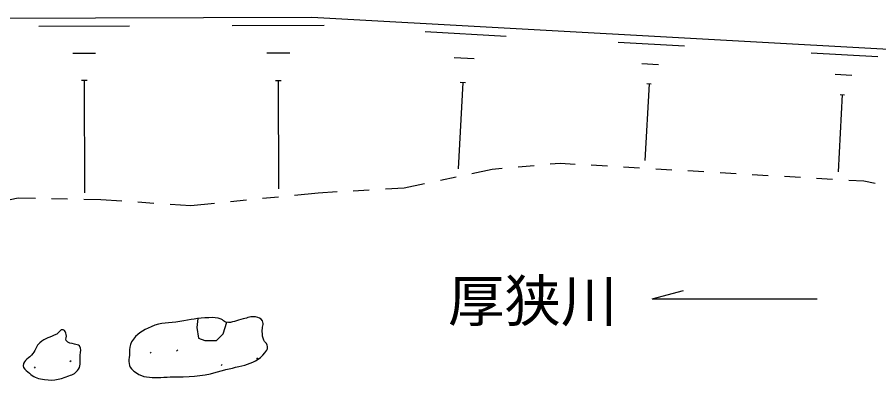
# Model space of a CAD drawing. Units: millimetres, scale not verified. Extents: x 40000 to 680000, y 20000 to 380000.
# Drawn here: x 370092 to 423545, y 262879 to 285517 of the extents above; entities that cross this region are included whole.
import ezdxf
from ezdxf.enums import TextEntityAlignment as Align

# ---------------------------------------------------------------- set-up
doc = ezdxf.new("R2010")
doc.units = ezdxf.units.MM
doc.header["$LTSCALE"] = 1000
doc.layers.add('M-BGD', color=7, linetype='Continuous', lineweight=25)
doc.styles.add('ＭＳ ゴシック', font='')
doc.styles.get('ＭＳ ゴシック').set_extended_font_data('MS Gothic')

msp = doc.modelspace()

# ---------------------------------------------------------------- linework, layer by layer
at = {"layer": 'M-BGD'}
for p, q in [((371432, 284971), (377055, 284986)), ((383432, 285003), (389129, 285019)), ((395392, 284628), (400420, 284350)), ((407374, 283966), (411482, 283739)), ((385573, 283300), (386997, 283304)), ((419355, 283304), (423484, 283075)), ((373545, 283290), (374951, 283293)), ((397194, 283015), (398451, 282946)), ((408846, 282648), (409873, 282591)), ((420835, 281979), (421868, 281922)), ((374077, 281604), (374428, 281605)), ((374252, 281604), (374272, 274602)), ((386112, 281592), (386468, 281593)), ((386290, 281593), (386308, 274870)), ((397739, 281472), (397443, 276112)), ((397582, 281481), (397896, 281463)), ((409291, 281387), (409028, 276628)), ((409163, 281395), (409420, 281380)), ((421283, 280712), (421018, 275923)), ((421154, 280719), (421412, 280705)), ((403771, 276436), (403159, 276382)), ((404712, 276381), (403771, 276436)), ((399558, 276068), (398300, 275801)), ((400170, 276121), (399558, 276068)), ((402163, 276295), (401167, 276208)), ((406708, 276263), (405710, 276322)), ((408705, 276146), (407707, 276205)), ((410701, 276028), (409703, 276087)), ((412698, 275911), (411700, 275970)), ((414695, 275794), (413696, 275852)), ((397322, 275593), (396344, 275385)), ((416691, 275676), (415693, 275735)), ((418688, 275559), (417689, 275618)), ((420684, 275442), (419686, 275500)), ((422623, 275328), (421683, 275383)), ((423326, 275200), (422623, 275328)), ((391934, 274782), (390936, 274723)), ((394108, 274910), (392933, 274841)), ((395366, 275177), (394108, 274910)), ((370148, 274282), (369650, 274182)), ((371215, 274259), (370148, 274282)), ((373215, 274218), (372215, 274239)), ((386306, 274350), (385311, 274250)), ((388763, 274595), (387301, 274449)), ((389938, 274664), (388763, 274595)), ((375282, 274175), (374214, 274198)), ((376576, 274090), (375282, 274175)), ((378572, 273958), (377574, 274024)), ((380864, 273806), (379570, 273892)), ((382326, 273952), (380864, 273806)), ((384316, 274151), (383321, 274051)), ((409493, 268024), (411424, 268542)), ((409493, 268024), (419722, 268023)), ((381295, 266810), (381226, 266256)), ((381226, 266256), (381328, 265592)), ((382870, 265847), (383094, 266571)), ((382459, 265439), (382870, 265847)), ((381328, 265592), (381739, 265439)), ((381739, 265439), (382459, 265439)), ((378340, 264646), (378411, 264717)), ((379978, 264783), (380049, 264854)), ((373361, 264138), (373431, 264208)), ((384951, 264290), (385022, 264360)), ((371154, 263728), (371224, 263798)), ((382744, 263880), (382815, 263950))]:
    msp.add_line(p, q, dxfattribs=at)
msp.add_lwpolyline([(343436, 284979), (354650, 285306), (368207, 285462), (388362, 285517), (437963, 282776)], dxfattribs=at)
for points, knots in [([(385581, 264847), (384923, 263860), (383962, 263909), (382823, 263577), (381753, 263265), (381111, 263170), (379997, 263191), (378883, 263212), (377959, 262879), (377188, 263683), (376920, 263963), (377048, 264279), (377059, 264666), (377067, 264939), (377049, 265119), (377191, 265351), (377504, 265864), (377854, 266054), (378402, 266299), (379049, 266587), (379487, 266505), (380187, 266614), (380884, 266724), (381271, 266855), (381977, 266860), (382281, 266862), (382464, 266869), (382750, 266766), (382877, 266720), (382909, 266604), (383042, 266579), (383459, 266500), (383689, 266717), (384107, 266789), (384408, 266842), (384579, 266961), (384879, 266906), (385065, 266873), (385207, 266835), (385301, 266672), (385433, 266443), (385266, 266258), (385289, 265994), (385308, 265780), (385312, 265653), (385394, 265455), (385447, 265328), (385555, 265295), (385593, 265163), (385627, 265044), (385650, 264949), (385581, 264847)], [0, 0, 0, 0, 1, 1, 1, 2, 2, 2, 3, 3, 3, 4, 4, 4, 5, 5, 5, 6, 6, 6, 7, 7, 7, 8, 8, 8, 9, 9, 9, 10, 10, 10, 11, 11, 11, 12, 12, 12, 13, 13, 13, 14, 14, 14, 15, 15, 15, 16, 16, 16, 17, 17, 17, 17]), ([(370749, 263491), (370609, 263615), (370464, 263691), (370468, 263877), (370475, 264253), (370847, 264326), (371065, 264632), (371243, 264884), (371259, 265091), (371486, 265299), (371827, 265612), (372139, 265610), (372539, 265843), (372702, 265938), (372759, 266146), (372943, 266106), (373079, 266078), (373097, 265941), (373136, 265808), (373177, 265670), (373058, 265560), (373136, 265439), (373255, 265256), (373442, 265290), (373645, 265211), (373766, 265164), (373882, 265209), (373961, 265106), (374099, 264926), (374003, 264753), (373996, 264526), (373986, 264188), (374064, 263957), (373891, 263666), (373744, 263422), (373561, 263346), (373294, 263245), (372649, 263001), (372215, 262916), (371538, 263052), (371192, 263122), (371013, 263257), (370749, 263491)], [0, 0, 0, 0, 1, 1, 1, 2, 2, 2, 3, 3, 3, 4, 4, 4, 5, 5, 5, 6, 6, 6, 7, 7, 7, 8, 8, 8, 9, 9, 9, 10, 10, 10, 11, 11, 11, 12, 12, 12, 13, 13, 13, 14, 14, 14, 14])]:
    msp.add_open_spline(points, degree=3, knots=knots, dxfattribs=at)

# ---------------------------------------------------------------- texts
at = {"layer": 'M-BGD', "style": 'ＭＳ ゴシック'}
msp.add_text('厚狭川', height=2566, rotation=359.992, dxfattribs=at).set_placement((402067, 267907), align=Align.MIDDLE_CENTER)

doc.saveas('drawing.dxf')
